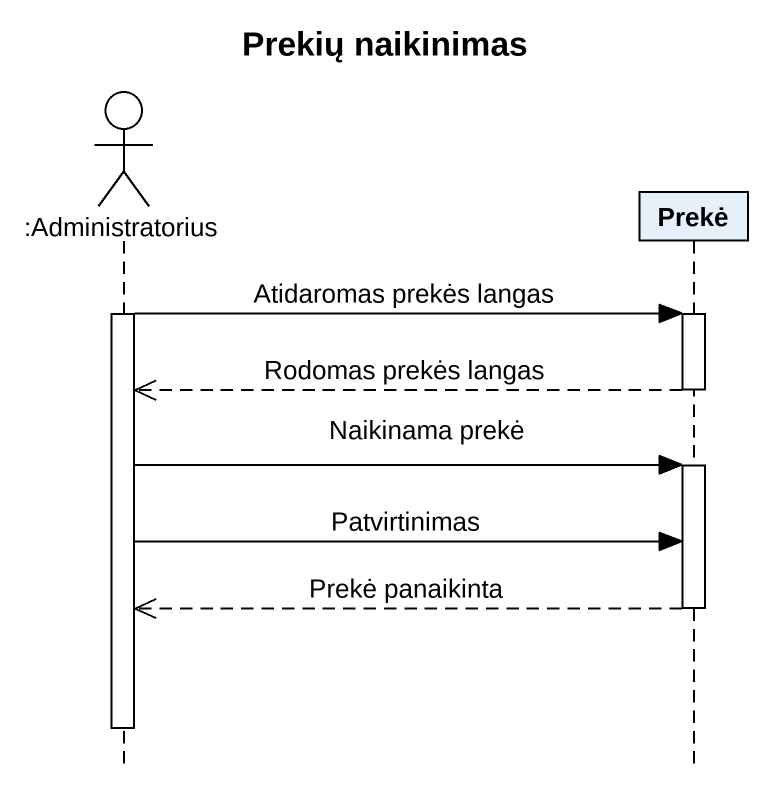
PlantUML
@startuml
title Prekių naikinimas
hide footbox
actor ":Administratorius" as Administratorius
participant Prekė

activate Administratorius
Administratorius -> Prekė : Atidaromas prekės langas
activate Prekė
Prekė -->> Administratorius : Rodomas prekės langas
deactivate Prekė
Administratorius -> Prekė : Naikinama prekė
activate Prekė
Administratorius -> Prekė : Patvirtinimas
Prekė -->> Administratorius : Prekė panaikinta
deactivate Prekė
deactivate Administratorius
@enduml
